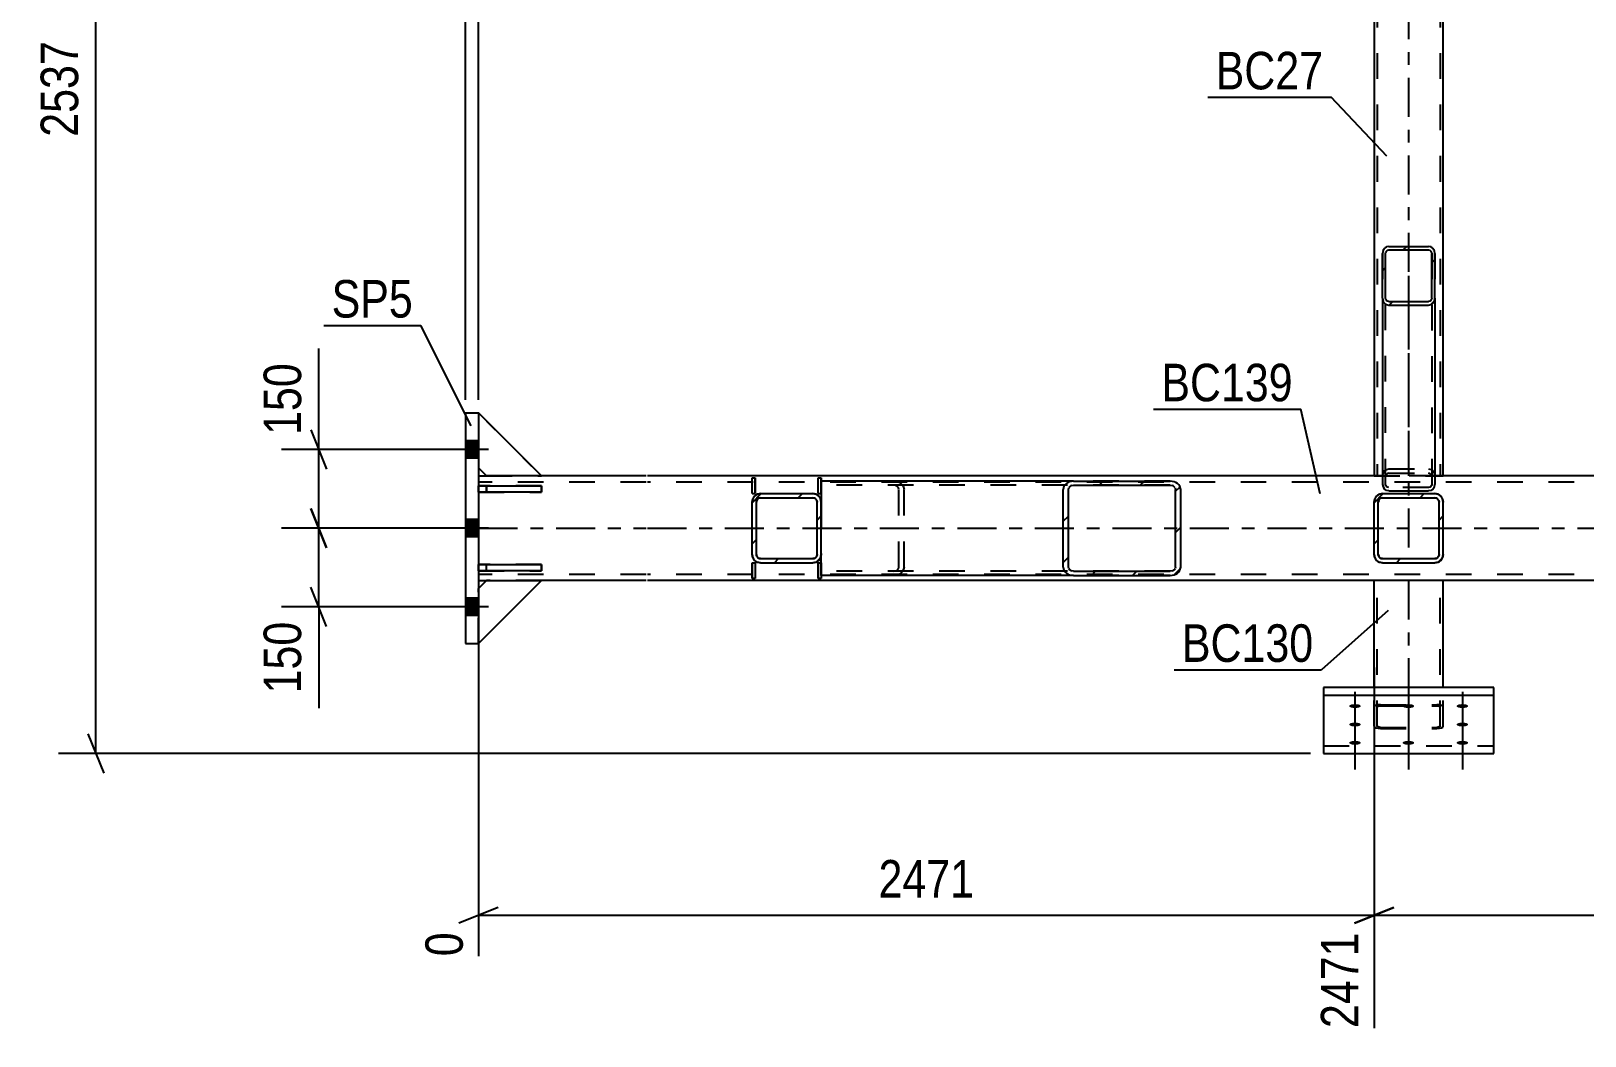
# Model space of a CAD drawing. Header units: millimetres. Extents: x -132 to 1057, y -569 to 272.
# Drawn here: x -58.2 to 60.5, y -328.8 to -252.1 of the extents above; entities that cross this region are included whole.
import ezdxf

# ---------------------------------------------------------------- set-up
doc = ezdxf.new("R2010")
doc.units = ezdxf.units.MM
doc.linetypes.add('DXK_LINE_DOT2', pattern=[3.9198, 1.9599, -1.9599])
doc.linetypes.add('DXK_LINE_DOT3', pattern=[5.9187, 2.979, -0.9799, 0.9799, -0.9799])
doc.styles.add('Arial Narrow', font='ARIALN.TTF', dxfattribs={"height": 0.2})

# ---------------------------------------------------------------- blocks, each defined once
blk = doc.blocks.new('Part-335479220-5632 - 5621')
at = {"color": 7, "linetype": 'DXK_LINE_DOT2'}
for p, q in [((44.7, -206.44), (44.54, -206.52)), ((44.88, -206.42), (44.7, -206.44)), ((49.2, -206.42), (44.88, -206.42)), ((49.39, -206.44), (49.2, -206.42)), ((49.54, -206.52), (49.39, -206.44)), ((44.44, -206.63), (44.4, -206.76)), ((44.4, -206.76), (44.4, -210.56)), ((44.54, -206.52), (44.44, -206.63)), ((44.64, -206.76), (44.66, -206.7)), ((44.64, -206.76), (44.64, -286.05)), ((44.66, -206.7), (44.71, -206.64)), ((44.71, -206.64), (44.79, -206.6)), ((44.79, -206.6), (44.88, -206.59)), ((49.2, -206.59), (44.88, -206.59)), ((49.2, -206.59), (49.29, -206.6)), ((49.29, -206.6), (49.37, -206.64)), ((49.37, -206.64), (49.42, -206.7)), ((49.42, -206.7), (49.44, -206.76)), ((49.44, -206.76), (49.44, -286.05)), ((49.65, -206.63), (49.54, -206.52)), ((49.68, -206.76), (49.65, -206.63)), ((49.68, -206.76), (49.68, -210.56)), ((44.4, -209.87), (44.44, -210)), ((44.44, -210), (44.54, -210.11)), ((44.66, -209.94), (44.64, -209.87)), ((44.71, -209.99), (44.66, -209.94)), ((44.79, -210.03), (44.71, -209.99)), ((44.88, -210.04), (44.79, -210.03)), ((49.2, -210.04), (44.88, -210.04)), ((49.29, -210.03), (49.2, -210.04)), ((49.37, -209.99), (49.29, -210.03)), ((49.42, -209.94), (49.37, -209.99)), ((49.44, -209.87), (49.42, -209.94)), ((49.54, -210.11), (49.65, -210)), ((49.65, -210), (49.68, -209.87)), ((44.54, -210.11), (44.7, -210.19)), ((44.7, -210.19), (44.88, -210.21)), ((49.2, -210.21), (44.88, -210.21)), ((49.2, -210.21), (49.39, -210.19)), ((49.39, -210.19), (49.54, -210.11)), ((44.4, -286.05), (49.68, -286.05))]:
    blk.add_line(p, q, dxfattribs=at)
at = {"color": 7, "linetype": 'DXK_LINE_DOT3'}
blk.add_line((47.04, -208.32), (47.04, -286.05), dxfattribs=at)
at = {"color": 2, "linetype": 'Continuous'}
for p, q in [((44.4, -210.56), (44.4, -286.05)), ((49.68, -286.05), (49.68, -210.56))]:
    blk.add_line(p, q, dxfattribs=at)
blk = doc.blocks.new('Part-335479220-5763 - 5621')
at = {"color": 2, "linetype": 'Continuous'}
for p, q in [((-24, -286.05), (-23.4, -286.05)), ((-11.2, -286.05), (-19.2, -286.05)), ((45.04, -286.05), (-11.1, -286.05)), ((187.55, -286.05), (49.04, -286.05)), ((-24, -294.05), (-23.4, -294.05)), ((-11.2, -294.05), (-19.2, -294.05)), ((403.74, -294.05), (-11.1, -294.05))]:
    blk.add_line(p, q, dxfattribs=at)
at = {"color": 7, "linetype": 'DXK_LINE_DOT2'}
for p, q in [((-24, -286.05), (-24, -294.05)), ((-11.2, -286.53), (-24, -286.53)), ((-19.2, -286.05), (-23.4, -286.05)), ((408.55, -286.53), (-11.1, -286.53)), ((49.04, -286.05), (45.04, -286.05)), ((-11.2, -293.57), (-24, -293.57)), ((-19.2, -294.05), (-23.4, -294.05)), ((408.55, -293.57), (-11.1, -293.57))]:
    blk.add_line(p, q, dxfattribs=at)
at = {"color": 7, "linetype": 'DXK_LINE_DOT3'}
for p, q in [((-24, -290.05), (-11.2, -290.05)), ((-11.1, -290.05), (408.55, -290.05))]:
    blk.add_line(p, q, dxfattribs=at)
blk = doc.blocks.new('Part-335479220-5699 - 5621')
at = {"linetype": 'Continuous'}
h = blk.add_hatch(dxfattribs=at)
h.set_pattern_fill('', scale=0.7, style=0, pattern_type=0)
h.set_pattern_definition([(45, (1.785, -292.6438), (-1.57154, 1.57154), [])])
h.paths.add_polyline_path([(1.54, -292.69), (1.78, -292.64), (1.99, -292.51), (2.13, -292.3), (2.18, -292.05), (2.18, -288.05), (2.13, -287.81), (1.99, -287.6), (1.78, -287.46), (1.54, -287.41), (-2.46, -287.41), (-2.7, -287.46), (-2.91, -287.6), (-3.05, -287.81), (-3.1, -288.05), (-3.1, -292.05), (-3.05, -292.3), (-2.91, -292.51), (-2.7, -292.64), (-2.46, -292.69)])
h.paths.add_polyline_path([(-2.58, -292.35), (-2.69, -292.28), (-2.76, -292.17), (-2.78, -292.05), (-2.78, -288.05), (-2.76, -287.93), (-2.69, -287.83), (-2.58, -287.76), (-2.46, -287.73), (1.54, -287.73), (1.66, -287.76), (1.77, -287.83), (1.84, -287.93), (1.86, -288.05), (1.86, -292.05), (1.84, -292.17), (1.77, -292.28), (1.66, -292.35), (1.54, -292.37), (-2.46, -292.37)])
at = {"color": 7, "linetype": 'DXK_LINE_DOT2'}
for p, q in [((-3.1, -288.05), (-3.05, -287.81)), ((-3.1, -292.05), (-3.1, -288.05)), ((-2.76, -287.93), (-2.78, -288.05)), ((-2.78, -292.05), (-2.78, -288.05)), ((-2.7, -287.46), (-2.46, -287.41)), ((-2.46, -287.73), (-2.58, -287.76)), ((-2.46, -287.41), (1.54, -287.41)), ((-2.46, -287.73), (1.54, -287.73)), ((1.54, -287.41), (1.78, -287.46)), ((1.66, -287.76), (1.54, -287.73)), ((1.86, -288.05), (1.84, -287.93)), ((1.86, -292.05), (1.86, -288.05)), ((2.13, -287.81), (2.18, -288.05)), ((2.18, -292.05), (2.18, -288.05)), ((-3.05, -292.3), (-3.1, -292.05)), ((-2.78, -292.05), (-2.76, -292.17)), ((-2.46, -292.69), (-2.7, -292.64)), ((-2.58, -292.35), (-2.46, -292.37)), ((-2.46, -292.37), (1.54, -292.37)), ((-2.46, -292.69), (1.54, -292.69)), ((1.54, -292.37), (1.66, -292.35)), ((1.78, -292.64), (1.54, -292.69)), ((1.84, -292.17), (1.86, -292.05)), ((2.18, -292.05), (2.13, -292.3))]:
    blk.add_line(p, q, dxfattribs=at)
at = {"color": 2, "linetype": 'Continuous'}
for p, q in [((-3.05, -287.81), (-3.1, -288.05)), ((-3.1, -292.05), (-3.1, -288.05)), ((-2.78, -288.05), (-2.76, -287.93)), ((-2.78, -292.05), (-2.78, -288.05)), ((-2.46, -287.41), (-2.7, -287.46)), ((-2.58, -287.76), (-2.46, -287.73)), ((-2.46, -287.41), (1.54, -287.41)), ((-2.46, -287.73), (1.54, -287.73)), ((1.78, -287.46), (1.54, -287.41)), ((1.54, -287.73), (1.66, -287.76)), ((1.84, -287.93), (1.86, -288.05)), ((1.86, -292.05), (1.86, -288.05)), ((2.18, -288.05), (2.13, -287.81)), ((2.18, -292.05), (2.18, -288.05)), ((-3.1, -292.05), (-3.05, -292.3)), ((-2.76, -292.17), (-2.78, -292.05)), ((-2.7, -292.64), (-2.46, -292.69)), ((-2.46, -292.37), (-2.58, -292.35)), ((-2.46, -292.37), (1.54, -292.37)), ((-2.46, -292.69), (1.54, -292.69)), ((1.66, -292.35), (1.54, -292.37)), ((1.54, -292.69), (1.78, -292.64)), ((1.86, -292.05), (1.84, -292.17)), ((2.13, -292.3), (2.18, -292.05))]:
    blk.add_line(p, q, dxfattribs=at)
at = {"color": 7, "linetype": 'DXK_LINE_DOT2'}
for centre, radius, start, end in [((-2.46, -288.05), 0.64, 112.5, 157.5), ((-2.46, -288.05), 0.32, 112.5, 157.5), ((1.54, -288.05), 0.32, 22.5, 67.5), ((1.54, -288.05), 0.64, 22.5, 67.5), ((-2.46, -292.05), 0.64, 202.5, 247.5), ((-2.46, -292.05), 0.32, 202.5, 247.5), ((1.54, -292.05), 0.32, 292.5, 337.5), ((1.54, -292.05), 0.64, 292.5, 337.5)]:
    blk.add_arc(centre, radius, start, end, dxfattribs=at)
at = {"color": 2, "linetype": 'Continuous'}
for centre, radius, start, end in [((-2.46, -288.05), 0.64, 112.5, 157.5), ((-2.46, -288.05), 0.32, 112.5, 157.5), ((1.54, -288.05), 0.32, 22.5, 67.5), ((1.54, -288.05), 0.64, 22.5, 67.5), ((-2.46, -292.05), 0.64, 202.5, 247.5), ((-2.46, -292.05), 0.32, 202.5, 247.5), ((1.54, -292.05), 0.32, 292.5, 337.5), ((1.54, -292.05), 0.64, 292.5, 337.5)]:
    blk.add_arc(centre, radius, start, end, dxfattribs=at)
blk = doc.blocks.new('Part-335479220-5649 - 5621')
at = {"color": 2, "linetype": 'Continuous'}
for p, q in [((-19.2, -286.05), (-24, -281.25)), ((-24, -285.45), (-23.4, -286.05)), ((-19.2, -286.05), (-23.4, -286.05))]:
    blk.add_line(p, q, dxfattribs=at)
at = {"color": 7, "linetype": 'DXK_LINE_DOT2'}
blk.add_line((-24, -281.25), (-24, -285.45), dxfattribs=at)
blk = doc.blocks.new('Part-335479220-5716 - 5621')
at = {"linetype": 'Continuous'}
h = blk.add_hatch(dxfattribs=at)
h.set_pattern_fill('', scale=0.7, style=0, pattern_type=0)
h.set_pattern_definition([(45, (48.7465, -272.9756), (-1.57154, 1.57154), [])])
h.paths.add_polyline_path([(48.56, -273.02), (48.75, -272.98), (48.9, -272.86), (49.01, -272.69), (49.04, -272.48), (49.04, -269.08), (49.01, -268.88), (48.9, -268.7), (48.75, -268.58), (48.56, -268.54), (45.52, -268.54), (45.34, -268.58), (45.18, -268.7), (45.08, -268.88), (45.04, -269.08), (45.04, -272.48), (45.08, -272.69), (45.18, -272.86), (45.34, -272.98), (45.52, -273.02)])
h.paths.add_polyline_path([(45.43, -272.73), (45.35, -272.67), (45.3, -272.58), (45.28, -272.48), (45.28, -269.08), (45.3, -268.98), (45.35, -268.89), (45.43, -268.83), (45.52, -268.81), (48.56, -268.81), (48.65, -268.83), (48.73, -268.89), (48.78, -268.98), (48.8, -269.08), (48.8, -272.48), (48.78, -272.58), (48.73, -272.67), (48.65, -272.73), (48.56, -272.75), (45.52, -272.75)])
at = {"color": 2, "linetype": 'Continuous'}
for p, q in [((45.08, -268.88), (45.04, -269.08)), ((45.04, -272.48), (45.04, -269.08)), ((45.28, -269.08), (45.3, -268.98)), ((45.28, -272.48), (45.28, -269.08)), ((45.3, -268.98), (45.35, -268.89)), ((45.52, -268.54), (45.34, -268.58)), ((45.35, -268.89), (45.43, -268.83)), ((45.43, -268.83), (45.52, -268.81)), ((45.52, -268.54), (48.56, -268.54)), ((45.52, -268.81), (48.56, -268.81)), ((48.75, -268.58), (48.56, -268.54)), ((48.56, -268.81), (48.65, -268.83)), ((48.65, -268.83), (48.73, -268.89)), ((48.73, -268.89), (48.78, -268.98)), ((48.78, -268.98), (48.8, -269.08)), ((48.8, -272.48), (48.8, -269.08)), ((49.04, -269.08), (49.01, -268.88)), ((49.04, -272.48), (49.04, -269.08)), ((45.04, -272.48), (45.04, -286.7)), ((45.04, -272.48), (45.08, -272.69)), ((45.3, -272.58), (45.28, -272.48)), ((45.35, -272.67), (45.3, -272.58)), ((45.43, -272.73), (45.35, -272.67)), ((45.52, -272.75), (45.43, -272.73)), ((45.52, -272.75), (48.56, -272.75)), ((48.65, -272.73), (48.56, -272.75)), ((48.73, -272.67), (48.65, -272.73)), ((48.78, -272.58), (48.73, -272.67)), ((48.8, -272.48), (48.78, -272.58)), ((49.01, -272.69), (49.04, -272.48)), ((49.04, -272.48), (49.04, -286.7)), ((45.34, -272.98), (45.52, -273.02)), ((45.52, -273.02), (48.56, -273.02)), ((48.56, -273.02), (48.75, -272.98)), ((45.04, -286.7), (45.08, -286.88)), ((45.08, -286.88), (45.16, -287.01)), ((45.18, -287.05), (45.16, -287.01)), ((45.34, -287.16), (45.18, -287.05)), ((45.52, -287.2), (45.34, -287.16)), ((48.75, -287.16), (48.56, -287.2)), ((48.9, -287.05), (48.75, -287.16)), ((48.92, -287.01), (48.9, -287.05)), ((48.92, -287.01), (49.01, -286.88)), ((49.01, -286.88), (49.04, -286.7)), ((45.52, -287.2), (48.56, -287.2))]:
    blk.add_line(p, q, dxfattribs=at)
at = {"color": 7, "linetype": 'DXK_LINE_DOT2'}
for p, q in [((45.04, -269.08), (45.04, -272.48)), ((45.28, -286.7), (45.28, -269.08)), ((48.8, -269.08), (48.8, -286.7)), ((49.04, -269.08), (49.04, -272.48)), ((45.06, -286.05), (45.08, -285.91)), ((45.08, -285.91), (45.18, -285.7)), ((45.18, -285.7), (45.34, -285.56)), ((45.35, -285.93), (45.3, -286.04)), ((45.34, -285.56), (45.52, -285.51)), ((45.43, -285.86), (45.35, -285.93)), ((45.52, -285.84), (45.43, -285.86)), ((45.52, -285.51), (48.56, -285.51)), ((45.52, -285.84), (48.56, -285.84)), ((48.56, -285.51), (48.75, -285.56)), ((48.65, -285.86), (48.56, -285.84)), ((48.73, -285.93), (48.65, -285.86)), ((48.78, -286.04), (48.73, -285.93)), ((48.75, -285.56), (48.9, -285.7)), ((48.9, -285.7), (49.01, -285.91)), ((49.01, -285.91), (49.03, -286.05)), ((45.08, -286.05), (45.04, -286.05)), ((45.04, -286.05), (45.3, -286.05)), ((45.28, -286.05), (45.3, -286.05)), ((45.3, -286.79), (45.28, -286.7)), ((45.3, -286.04), (45.3, -286.05)), ((45.35, -286.87), (45.3, -286.79)), ((45.43, -286.92), (45.35, -286.87)), ((45.52, -286.94), (45.43, -286.92)), ((48.56, -286.94), (45.52, -286.94)), ((48.65, -286.92), (48.56, -286.94)), ((48.73, -286.87), (48.65, -286.92)), ((48.78, -286.79), (48.73, -286.87)), ((48.79, -286.05), (48.78, -286.04)), ((48.8, -286.7), (48.78, -286.79)), ((49.04, -286.05), (48.79, -286.05)), ((49.03, -286.05), (49.04, -286.05))]:
    blk.add_line(p, q, dxfattribs=at)
at = {"color": 7, "linetype": 'DXK_LINE_DOT3'}
blk.add_line((47.04, -270.78), (47.04, -292.31), dxfattribs=at)
at = {"color": 2, "linetype": 'Continuous'}
for centre, start, end in [((45.56, -269.05), 115.8178, 160.5663), ((48.52, -269.05), 19.4337, 64.1822), ((45.56, -272.51), 199.4337, 244.1822), ((48.52, -272.51), 295.8178, 340.5663)]:
    blk.add_arc(centre, 0.512, start, end, dxfattribs=at)
blk = doc.blocks.new('Part-335479220-5652 - 5621')
at = {"color": 7, "linetype": 'DXK_LINE_DOT2'}
for p, q in [((-19.2, -286.05), (-24, -281.25)), ((-24, -281.25), (-24, -285.45)), ((-24, -285.45), (-23.4, -286.05)), ((-23.4, -286.05), (-19.2, -286.05))]:
    blk.add_line(p, q, dxfattribs=at)
blk = doc.blocks.new('Part-335479220-5655 - 5621')
at = {"color": 7, "linetype": 'DXK_LINE_DOT2'}
for p, q in [((-19.2, -286.05), (-24, -281.25)), ((-24, -281.25), (-24, -285.45)), ((-24, -285.45), (-23.4, -286.05)), ((-23.4, -286.05), (-19.2, -286.05))]:
    blk.add_line(p, q, dxfattribs=at)
blk = doc.blocks.new('Part-335479220-5658 - 5621')
at = {"color": 2, "linetype": 'Continuous'}
for p, q in [((-24, -294.65), (-23.4, -294.05)), ((-19.2, -294.05), (-24, -298.85)), ((-23.4, -294.05), (-19.2, -294.05))]:
    blk.add_line(p, q, dxfattribs=at)
at = {"color": 7, "linetype": 'DXK_LINE_DOT2'}
blk.add_line((-24, -298.85), (-24, -294.65), dxfattribs=at)
blk = doc.blocks.new('Part-335479220-5661 - 5621')
at = {"color": 7, "linetype": 'DXK_LINE_DOT2'}
for p, q in [((-24, -294.65), (-23.4, -294.05)), ((-19.2, -294.05), (-24, -298.85)), ((-23.4, -294.05), (-19.2, -294.05)), ((-24, -298.85), (-24, -294.65))]:
    blk.add_line(p, q, dxfattribs=at)
blk = doc.blocks.new('Part-335479220-5664 - 5621')
at = {"color": 7, "linetype": 'DXK_LINE_DOT2'}
for p, q in [((-24, -294.65), (-23.4, -294.05)), ((-19.2, -294.05), (-24, -298.85)), ((-23.4, -294.05), (-19.2, -294.05)), ((-24, -298.85), (-24, -294.65))]:
    blk.add_line(p, q, dxfattribs=at)
blk = doc.blocks.new('Part-335479220-5665 - 5621')
at = {"color": 2, "linetype": 'Continuous'}
for p, q in [((-24, -292.81), (-19.2, -292.81)), ((-24, -293.29), (-24, -292.81)), ((-19.2, -292.81), (-19.2, -293.29)), ((-19.2, -293.29), (-24, -293.29))]:
    blk.add_line(p, q, dxfattribs=at)
at = {"color": 7, "linetype": 'DXK_LINE_DOT2'}
blk.add_line((-23.4, -293.29), (-23.4, -292.81), dxfattribs=at)
blk = doc.blocks.new('Part-335479220-5666 - 5621')
at = {"color": 2, "linetype": 'Continuous'}
for p, q in [((-24, -286.81), (-19.2, -286.81)), ((-24, -287.29), (-24, -286.81)), ((-19.2, -286.81), (-19.2, -287.29)), ((-19.2, -287.29), (-24, -287.29))]:
    blk.add_line(p, q, dxfattribs=at)
at = {"color": 7, "linetype": 'DXK_LINE_DOT2'}
blk.add_line((-23.4, -287.29), (-23.4, -286.81), dxfattribs=at)
blk = doc.blocks.new('Part-335479220-5667 - 5621')
at = {"color": 7, "linetype": 'DXK_LINE_DOT2'}
for p, q in [((-19.2, -292.81), (-24, -292.81)), ((-24, -292.81), (-24, -293.29)), ((-23.4, -293.29), (-23.4, -292.81)), ((-19.2, -293.29), (-19.2, -292.81)), ((-24, -293.29), (-19.2, -293.29))]:
    blk.add_line(p, q, dxfattribs=at)
blk = doc.blocks.new('Part-335479220-5668 - 5621')
at = {"color": 7, "linetype": 'DXK_LINE_DOT2'}
for p, q in [((-19.2, -286.81), (-24, -286.81)), ((-24, -286.81), (-24, -287.29)), ((-23.4, -286.81), (-23.4, -287.29)), ((-19.2, -287.29), (-19.2, -286.81)), ((-24, -287.29), (-19.2, -287.29))]:
    blk.add_line(p, q, dxfattribs=at)
blk = doc.blocks.new('Part-335479220-5674 - 5621')
at = {"color": 2, "linetype": 'Continuous'}
for p, q in [((-25, -281.25), (-24, -281.25)), ((-25, -281.25), (-25, -298.85)), ((-24, -281.25), (-24, -298.85)), ((-25, -298.85), (-24, -298.85))]:
    blk.add_line(p, q, dxfattribs=at)
blk = doc.blocks.new('Part-335479220-5678 - 5621')
at = {"linetype": 'Continuous'}
h = blk.add_hatch(dxfattribs=at)
h.set_pattern_fill('', scale=0.7, style=0, pattern_type=0)
h.set_pattern_definition([(45, (29.1373, -293.6038), (-1.57154, 1.57154), [])])
h.paths.add_polyline_path([(28.83, -293.65), (29.14, -293.6), (29.4, -293.47), (29.57, -293.26), (29.63, -293.01), (29.63, -287.09), (29.57, -286.85), (29.4, -286.64), (29.14, -286.5), (28.83, -286.45), (21.45, -286.45), (21.14, -286.5), (20.89, -286.64), (20.71, -286.85), (20.65, -287.09), (20.65, -293.01), (20.71, -293.26), (20.89, -293.47), (21.14, -293.6), (21.45, -293.65)])
h.paths.add_polyline_path([(21.3, -293.31), (21.17, -293.24), (21.08, -293.13), (21.05, -293.01), (21.05, -287.09), (21.08, -286.97), (21.17, -286.87), (21.3, -286.8), (21.45, -286.77), (28.83, -286.77), (28.98, -286.8), (29.11, -286.87), (29.2, -286.97), (29.23, -287.09), (29.23, -293.01), (29.2, -293.13), (29.11, -293.24), (28.98, -293.31), (28.83, -293.33), (21.45, -293.33)])
at = {"color": 2, "linetype": 'Continuous'}
for p, q in [((21.45, -286.45), (2.18, -286.45)), ((20.71, -286.85), (20.65, -287.09)), ((20.65, -293.01), (20.65, -287.09)), ((21.05, -287.09), (21.08, -286.97)), ((21.05, -293.01), (21.05, -287.09)), ((21.45, -286.45), (21.14, -286.5)), ((21.3, -286.8), (21.45, -286.77)), ((21.45, -286.45), (28.83, -286.45)), ((21.45, -286.77), (28.83, -286.77)), ((29.14, -286.5), (28.83, -286.45)), ((28.83, -286.77), (28.98, -286.8)), ((29.2, -286.97), (29.23, -287.09)), ((29.23, -293.01), (29.23, -287.09)), ((29.63, -287.09), (29.57, -286.85)), ((29.63, -293.01), (29.63, -287.09)), ((2.18, -287.41), (2.18, -288.05)), ((2.18, -292.69), (2.18, -292.05)), ((20.65, -293.01), (20.71, -293.26)), ((21.08, -293.13), (21.05, -293.01)), ((29.23, -293.01), (29.2, -293.13)), ((29.57, -293.26), (29.63, -293.01)), ((21.45, -293.65), (2.18, -293.65)), ((21.14, -293.6), (21.45, -293.65)), ((21.45, -293.33), (21.3, -293.31)), ((21.45, -293.33), (28.83, -293.33)), ((21.45, -293.65), (28.83, -293.65)), ((28.98, -293.31), (28.83, -293.33)), ((28.83, -293.65), (29.14, -293.6))]:
    blk.add_line(p, q, dxfattribs=at)
at = {"color": 7, "linetype": 'DXK_LINE_DOT2'}
for p, q in [((2.18, -286.45), (2.18, -287.41)), ((28.83, -286.77), (2.18, -286.77)), ((7.7, -286.45), (8.01, -286.5)), ((7.85, -286.8), (7.7, -286.77)), ((8.1, -287.09), (8.07, -286.97)), ((8.1, -293.01), (8.1, -287.09)), ((8.44, -286.85), (8.5, -287.09)), ((8.5, -293.01), (8.5, -287.09)), ((28.83, -286.45), (21.45, -286.45)), ((2.18, -288.05), (2.18, -292.05)), ((2.18, -293.01), (2.18, -292.69)), ((2.18, -293.65), (2.18, -293.01)), ((8.07, -293.13), (8.1, -293.01)), ((8.5, -293.01), (8.44, -293.26)), ((28.83, -293.33), (2.18, -293.33)), ((7.7, -293.33), (7.85, -293.31)), ((8.01, -293.6), (7.7, -293.65)), ((28.83, -293.65), (21.45, -293.65))]:
    blk.add_line(p, q, dxfattribs=at)
for centre, radius, start, end in [((7.75, -287.15), 0.369, 29.2593, 73.2883), ((7.79, -287.21), 0.739, 29.2593, 73.2883), ((7.75, -292.95), 0.369, 286.7117, 330.7407), ((7.79, -292.9), 0.739, 286.7117, 330.7407)]:
    blk.add_arc(centre, radius, start, end, dxfattribs=at)
at = {"color": 2, "linetype": 'Continuous'}
for centre, radius, start, end in [((21.36, -287.21), 0.739, 106.7117, 150.7407), ((21.4, -287.15), 0.369, 106.7117, 150.7407), ((28.88, -287.15), 0.369, 29.2593, 73.2883), ((28.92, -287.21), 0.739, 29.2593, 73.2883), ((21.4, -292.95), 0.369, 209.2593, 253.2883), ((28.88, -292.95), 0.369, 286.7117, 330.7407), ((21.36, -292.9), 0.739, 209.2593, 253.2883), ((28.92, -292.9), 0.739, 286.7117, 330.7407)]:
    blk.add_arc(centre, radius, start, end, dxfattribs=at)
blk = doc.blocks.new('Part-335479220-5688 - 5621')
at = {"color": 2, "linetype": 'Continuous'}
for p, q in [((44.4, -302.2), (44.4, -294.05)), ((49.68, -302.2), (49.68, -294.05))]:
    blk.add_line(p, q, dxfattribs=at)
at = {"color": 7, "linetype": 'DXK_LINE_DOT2'}
for p, q in [((49.68, -294.05), (44.4, -294.05)), ((44.64, -305.16), (44.64, -294.05)), ((49.44, -305.16), (49.44, -294.05)), ((44.4, -305.16), (44.4, -302.2)), ((49.68, -305.16), (49.68, -302.2)), ((44.44, -303.62), (44.4, -303.69)), ((44.54, -303.57), (44.44, -303.62)), ((44.7, -303.54), (44.54, -303.57)), ((44.64, -303.69), (44.66, -303.66)), ((44.66, -303.66), (44.71, -303.63)), ((44.88, -303.52), (44.7, -303.54)), ((44.71, -303.63), (44.79, -303.61)), ((44.79, -303.61), (44.88, -303.6)), ((44.88, -303.52), (49.2, -303.52)), ((44.88, -303.6), (49.2, -303.6)), ((49.39, -303.54), (49.2, -303.52)), ((49.2, -303.6), (49.29, -303.61)), ((49.29, -303.61), (49.37, -303.63)), ((49.37, -303.63), (49.42, -303.66)), ((49.54, -303.57), (49.39, -303.54)), ((49.42, -303.66), (49.44, -303.69)), ((49.65, -303.62), (49.54, -303.57)), ((49.68, -303.69), (49.65, -303.62)), ((44.4, -305.16), (44.44, -305.23)), ((44.44, -305.23), (44.54, -305.28)), ((44.54, -305.28), (44.7, -305.32)), ((44.66, -305.2), (44.64, -305.16)), ((44.71, -305.22), (44.66, -305.2)), ((44.7, -305.32), (44.88, -305.33)), ((44.79, -305.24), (44.71, -305.22)), ((44.88, -305.25), (44.79, -305.24)), ((44.88, -305.25), (49.2, -305.25)), ((44.88, -305.33), (49.2, -305.33)), ((49.29, -305.24), (49.2, -305.25)), ((49.2, -305.33), (49.39, -305.32)), ((49.37, -305.22), (49.29, -305.24)), ((49.42, -305.2), (49.37, -305.22)), ((49.39, -305.32), (49.54, -305.28)), ((49.44, -305.16), (49.42, -305.2)), ((49.54, -305.28), (49.65, -305.23)), ((49.65, -305.23), (49.68, -305.16))]:
    blk.add_line(p, q, dxfattribs=at)
at = {"color": 7, "linetype": 'DXK_LINE_DOT3'}
blk.add_line((47.04, -294.05), (47.04, -304.43), dxfattribs=at)
blk = doc.blocks.new('Part-335479220-5700 - 5621')
at = {"linetype": 'Continuous'}
h = blk.add_hatch(dxfattribs=at)
h.set_pattern_fill('', scale=0.7, style=0, pattern_type=0)
h.set_pattern_definition([(45, (49.2876, -292.6438), (-1.57154, 1.57154), [])])
h.paths.add_polyline_path([(49.04, -292.69), (49.29, -292.64), (49.5, -292.51), (49.63, -292.3), (49.68, -292.05), (49.68, -288.05), (49.63, -287.81), (49.5, -287.6), (49.29, -287.46), (49.04, -287.41), (45.04, -287.41), (44.8, -287.46), (44.59, -287.6), (44.45, -287.81), (44.4, -288.05), (44.4, -292.05), (44.45, -292.3), (44.59, -292.51), (44.8, -292.64), (45.04, -292.69)])
h.paths.add_polyline_path([(44.92, -292.35), (44.82, -292.28), (44.75, -292.17), (44.72, -292.05), (44.72, -288.05), (44.75, -287.93), (44.82, -287.83), (44.92, -287.76), (45.04, -287.73), (49.04, -287.73), (49.17, -287.76), (49.27, -287.83), (49.34, -287.93), (49.36, -288.05), (49.36, -292.05), (49.34, -292.17), (49.27, -292.28), (49.17, -292.35), (49.04, -292.37), (45.04, -292.37)])
at = {"color": 7, "linetype": 'DXK_LINE_DOT2'}
for p, q in [((44.4, -288.05), (44.45, -287.81)), ((44.4, -292.05), (44.4, -288.05)), ((44.75, -287.93), (44.72, -288.05)), ((44.72, -292.05), (44.72, -288.05)), ((44.8, -287.46), (45.04, -287.41)), ((45.04, -287.73), (44.92, -287.76)), ((45.04, -287.41), (49.04, -287.41)), ((45.04, -287.73), (49.04, -287.73)), ((49.04, -287.41), (49.29, -287.46)), ((49.17, -287.76), (49.04, -287.73)), ((49.36, -288.05), (49.34, -287.93)), ((49.36, -292.05), (49.36, -288.05)), ((49.63, -287.81), (49.68, -288.05)), ((49.68, -292.05), (49.68, -288.05)), ((44.45, -292.3), (44.4, -292.05)), ((44.72, -292.05), (44.75, -292.17)), ((45.04, -292.69), (44.8, -292.64)), ((44.92, -292.35), (45.04, -292.37)), ((45.04, -292.37), (49.04, -292.37)), ((45.04, -292.69), (49.04, -292.69)), ((49.04, -292.37), (49.17, -292.35)), ((49.29, -292.64), (49.04, -292.69)), ((49.34, -292.17), (49.36, -292.05)), ((49.68, -292.05), (49.63, -292.3))]:
    blk.add_line(p, q, dxfattribs=at)
at = {"color": 2, "linetype": 'Continuous'}
for p, q in [((44.45, -287.81), (44.4, -288.05)), ((44.4, -292.05), (44.4, -288.05)), ((44.72, -288.05), (44.75, -287.93)), ((44.72, -292.05), (44.72, -288.05)), ((45.04, -287.41), (44.8, -287.46)), ((44.92, -287.76), (45.04, -287.73)), ((45.04, -287.41), (49.04, -287.41)), ((45.04, -287.73), (49.04, -287.73)), ((49.29, -287.46), (49.04, -287.41)), ((49.04, -287.73), (49.17, -287.76)), ((49.34, -287.93), (49.36, -288.05)), ((49.36, -292.05), (49.36, -288.05)), ((49.68, -288.05), (49.63, -287.81)), ((49.68, -292.05), (49.68, -288.05)), ((44.4, -292.05), (44.45, -292.3)), ((44.75, -292.17), (44.72, -292.05)), ((44.8, -292.64), (45.04, -292.69)), ((45.04, -292.37), (44.92, -292.35)), ((45.04, -292.37), (49.04, -292.37)), ((45.04, -292.69), (49.04, -292.69)), ((49.17, -292.35), (49.04, -292.37)), ((49.04, -292.69), (49.29, -292.64)), ((49.36, -292.05), (49.34, -292.17)), ((49.63, -292.3), (49.68, -292.05))]:
    blk.add_line(p, q, dxfattribs=at)
at = {"color": 7, "linetype": 'DXK_LINE_DOT2'}
for centre, radius, start, end in [((45.04, -288.05), 0.64, 112.5, 157.5), ((45.04, -288.05), 0.32, 112.5, 157.5), ((49.04, -288.05), 0.32, 22.5, 67.5), ((49.04, -288.05), 0.64, 22.5, 67.5), ((45.04, -292.05), 0.64, 202.5, 247.5), ((45.04, -292.05), 0.32, 202.5, 247.5), ((49.04, -292.05), 0.32, 292.5, 337.5), ((49.04, -292.05), 0.64, 292.5, 337.5)]:
    blk.add_arc(centre, radius, start, end, dxfattribs=at)
at = {"color": 2, "linetype": 'Continuous'}
for centre, radius, start, end in [((45.04, -288.05), 0.64, 112.5, 157.5), ((45.04, -288.05), 0.32, 112.5, 157.5), ((49.04, -288.05), 0.32, 22.5, 67.5), ((49.04, -288.05), 0.64, 22.5, 67.5), ((45.04, -292.05), 0.64, 202.5, 247.5), ((45.04, -292.05), 0.32, 202.5, 247.5), ((49.04, -292.05), 0.32, 292.5, 337.5), ((49.04, -292.05), 0.64, 292.5, 337.5)]:
    blk.add_arc(centre, radius, start, end, dxfattribs=at)
blk = doc.blocks.new('Part-335479220-5724 - 5621')
at = {"color": 2, "linetype": 'Continuous'}
for p, q in [((53.54, -302.2), (40.54, -302.2)), ((40.54, -302.2), (40.54, -307.25)), ((53.54, -307.25), (53.54, -302.2)), ((40.54, -302.8), (53.54, -302.8)), ((40.54, -307.25), (53.54, -307.25))]:
    blk.add_line(p, q, dxfattribs=at)
at = {"color": 7, "linetype": 'DXK_LINE_DOT2'}
blk.add_line((40.54, -306.65), (53.54, -306.65), dxfattribs=at)
blk = doc.blocks.new('Part-335479220-5741 - 5621')
at = {"color": 2, "linetype": 'Continuous'}
for p, q in [((-3.1, -292.69), (-3.1, -292.69)), ((-3.1, -292.69), (-3.1, -293.89)), ((-3.1, -292.69), (-2.86, -292.69)), ((-2.86, -292.69), (-2.86, -292.69)), ((-2.86, -292.69), (-2.86, -293.89)), ((-2.86, -293.89), (-3.1, -293.89)), ((-2.86, -293.89), (-2.86, -293.89))]:
    blk.add_line(p, q, dxfattribs=at)
at = {"color": 7, "linetype": 'DXK_LINE_DOT2'}
for p, q in [((-3.1, -293.89), (-3.1, -292.69)), ((-2.86, -292.69), (-2.86, -293.89))]:
    blk.add_line(p, q, dxfattribs=at)
blk = doc.blocks.new('Bolt-335479220-5808 - 5621')
at = {"linetype": 'Continuous'}
for points in [[(42.94, -303.47), (43.03, -303.48), (43.12, -303.49), (43.2, -303.5), (43.27, -303.52), (43.32, -303.55), (43.36, -303.58), (43.38, -303.61), (43.38, -303.64), (43.36, -303.67), (43.32, -303.7), (43.27, -303.73), (43.2, -303.75), (43.12, -303.76), (43.03, -303.77), (42.94, -303.78), (42.85, -303.77), (42.76, -303.76), (42.68, -303.75), (42.62, -303.73), (42.56, -303.7), (42.52, -303.67), (42.51, -303.64), (42.51, -303.61), (42.52, -303.58), (42.56, -303.55), (42.62, -303.52), (42.68, -303.5), (42.76, -303.49), (42.85, -303.48)], [(47.02, -303.47), (47.11, -303.48), (47.2, -303.49), (47.28, -303.5), (47.35, -303.52), (47.4, -303.55), (47.44, -303.58), (47.46, -303.61), (47.46, -303.64), (47.44, -303.67), (47.4, -303.7), (47.35, -303.73), (47.28, -303.75), (47.2, -303.76), (47.11, -303.77), (47.02, -303.78), (46.93, -303.77), (46.84, -303.76), (46.76, -303.75), (46.7, -303.73), (46.64, -303.7), (46.6, -303.67), (46.59, -303.64), (46.59, -303.61), (46.6, -303.58), (46.64, -303.55), (46.7, -303.52), (46.76, -303.5), (46.84, -303.49), (46.93, -303.48)], [(51.14, -303.47), (51.23, -303.48), (51.32, -303.49), (51.4, -303.5), (51.47, -303.52), (51.52, -303.55), (51.56, -303.58), (51.58, -303.61), (51.58, -303.64), (51.56, -303.67), (51.52, -303.7), (51.47, -303.73), (51.4, -303.75), (51.32, -303.76), (51.23, -303.77), (51.14, -303.78), (51.05, -303.77), (50.96, -303.76), (50.88, -303.75), (50.82, -303.73), (50.76, -303.7), (50.72, -303.67), (50.71, -303.64), (50.71, -303.61), (50.72, -303.58), (50.76, -303.55), (50.82, -303.52), (50.88, -303.5), (50.96, -303.49), (51.05, -303.48)], [(42.94, -304.88), (43.03, -304.89), (43.12, -304.9), (43.2, -304.91), (43.27, -304.93), (43.32, -304.96), (43.36, -304.99), (43.38, -305.02), (43.38, -305.05), (43.36, -305.08), (43.32, -305.11), (43.27, -305.13), (43.2, -305.16), (43.12, -305.17), (43.03, -305.18), (42.94, -305.18), (42.85, -305.18), (42.76, -305.17), (42.68, -305.16), (42.62, -305.13), (42.56, -305.11), (42.52, -305.08), (42.51, -305.05), (42.51, -305.02), (42.52, -304.99), (42.56, -304.96), (42.62, -304.93), (42.68, -304.91), (42.76, -304.9), (42.85, -304.89)], [(51.14, -304.88), (51.23, -304.89), (51.32, -304.9), (51.4, -304.91), (51.47, -304.93), (51.52, -304.96), (51.56, -304.99), (51.58, -305.02), (51.58, -305.05), (51.56, -305.08), (51.52, -305.11), (51.47, -305.13), (51.4, -305.16), (51.32, -305.17), (51.23, -305.18), (51.14, -305.18), (51.05, -305.18), (50.96, -305.17), (50.88, -305.16), (50.82, -305.13), (50.76, -305.11), (50.72, -305.08), (50.71, -305.05), (50.71, -305.02), (50.72, -304.99), (50.76, -304.96), (50.82, -304.93), (50.88, -304.91), (50.96, -304.9), (51.05, -304.89)], [(42.94, -306.28), (43.03, -306.28), (43.12, -306.29), (43.2, -306.31), (43.27, -306.33), (43.32, -306.35), (43.36, -306.38), (43.38, -306.41), (43.38, -306.45), (43.36, -306.48), (43.32, -306.5), (43.27, -306.53), (43.2, -306.55), (43.12, -306.57), (43.03, -306.58), (42.94, -306.58), (42.85, -306.58), (42.76, -306.57), (42.68, -306.55), (42.62, -306.53), (42.56, -306.5), (42.52, -306.48), (42.51, -306.45), (42.51, -306.41), (42.52, -306.38), (42.56, -306.35), (42.62, -306.33), (42.68, -306.31), (42.76, -306.29), (42.85, -306.28)], [(47.02, -306.28), (47.11, -306.28), (47.2, -306.29), (47.28, -306.31), (47.35, -306.33), (47.4, -306.35), (47.44, -306.38), (47.46, -306.41), (47.46, -306.45), (47.44, -306.48), (47.4, -306.5), (47.35, -306.53), (47.28, -306.55), (47.2, -306.57), (47.11, -306.58), (47.02, -306.58), (46.93, -306.58), (46.84, -306.57), (46.76, -306.55), (46.7, -306.53), (46.64, -306.5), (46.6, -306.48), (46.59, -306.45), (46.59, -306.41), (46.6, -306.38), (46.64, -306.35), (46.7, -306.33), (46.76, -306.31), (46.84, -306.29), (46.93, -306.28)], [(51.14, -306.28), (51.23, -306.28), (51.32, -306.29), (51.4, -306.31), (51.47, -306.33), (51.52, -306.35), (51.56, -306.38), (51.58, -306.41), (51.58, -306.45), (51.56, -306.48), (51.52, -306.5), (51.47, -306.53), (51.4, -306.55), (51.32, -306.57), (51.23, -306.58), (51.14, -306.58), (51.05, -306.58), (50.96, -306.57), (50.88, -306.55), (50.82, -306.53), (50.76, -306.5), (50.72, -306.48), (50.71, -306.45), (50.71, -306.41), (50.72, -306.38), (50.76, -306.35), (50.82, -306.33), (50.88, -306.31), (50.96, -306.29), (51.05, -306.28)]]:
    blk.add_hatch(color=1, dxfattribs=at).paths.add_polyline_path(points)
at = {"color": 1, "linetype": 'Continuous'}
for p, q in [((42.94, -302.53), (42.94, -305.65)), ((47.02, -302.53), (47.02, -305.65)), ((51.14, -302.53), (51.14, -305.65)), ((42.94, -303.94), (42.94, -307.06)), ((51.14, -303.94), (51.14, -307.06)), ((42.94, -305.34), (42.94, -308.46)), ((47.02, -305.34), (47.02, -308.46)), ((51.14, -305.34), (51.14, -308.46))]:
    blk.add_line(p, q, dxfattribs=at)
blk = doc.blocks.new('Part-335479220-5744 - 5621')
at = {"color": 2, "linetype": 'Continuous'}
for p, q in [((-3.1, -286.21), (-3.1, -286.21)), ((-3.1, -286.21), (-2.86, -286.21)), ((-3.1, -287.41), (-3.1, -286.21)), ((-2.86, -286.21), (-2.86, -286.21)), ((-2.86, -287.41), (-2.86, -286.21)), ((-3.1, -287.41), (-2.86, -287.41)), ((-2.86, -287.41), (-2.86, -287.41))]:
    blk.add_line(p, q, dxfattribs=at)
at = {"color": 7, "linetype": 'DXK_LINE_DOT2'}
for p, q in [((-3.1, -287.41), (-3.1, -286.21)), ((-2.86, -286.21), (-2.86, -287.41)), ((-2.86, -287.41), (-2.86, -287.41))]:
    blk.add_line(p, q, dxfattribs=at)
blk = doc.blocks.new('Part-335479220-5747 - 5621')
at = {"color": 2, "linetype": 'Continuous'}
for p, q in [((1.94, -292.69), (1.94, -292.69)), ((1.94, -292.69), (1.94, -293.89)), ((1.94, -292.69), (2.18, -292.69)), ((2.18, -292.69), (2.18, -292.69)), ((2.18, -292.69), (2.18, -293.89)), ((2.18, -293.89), (1.94, -293.89)), ((2.18, -293.89), (2.18, -293.89))]:
    blk.add_line(p, q, dxfattribs=at)
at = {"color": 7, "linetype": 'DXK_LINE_DOT2'}
for p, q in [((1.94, -293.89), (1.94, -292.69)), ((2.18, -292.69), (2.18, -293.89))]:
    blk.add_line(p, q, dxfattribs=at)
blk = doc.blocks.new('Part-335479220-5750 - 5621')
at = {"color": 2, "linetype": 'Continuous'}
for p, q in [((1.94, -286.21), (1.94, -286.21)), ((1.94, -286.21), (2.18, -286.21)), ((1.94, -287.41), (1.94, -286.21)), ((2.18, -286.21), (2.18, -286.21)), ((2.18, -287.41), (2.18, -286.21)), ((1.94, -287.41), (2.18, -287.41)), ((2.18, -287.41), (2.18, -287.41))]:
    blk.add_line(p, q, dxfattribs=at)
at = {"color": 7, "linetype": 'DXK_LINE_DOT2'}
for p, q in [((1.94, -287.41), (1.94, -286.21)), ((2.18, -286.21), (2.18, -287.41)), ((2.18, -287.41), (2.18, -287.41))]:
    blk.add_line(p, q, dxfattribs=at)
blk = doc.blocks.new('Bolt-335479220-5817 - 5621')
at = {"linetype": 'Continuous'}
for points in [[(-25, -283.39), (-25, -284.71), (-24, -284.71), (-24, -283.39)], [(-25, -283.39), (-25, -284.71), (-24, -284.71), (-24, -283.39)], [(-25, -283.39), (-25, -284.71), (-24, -284.71), (-24, -283.39)], [(-25, -283.39), (-25, -284.71), (-24, -284.71), (-24, -283.39)], [(-25, -289.39), (-25, -290.71), (-24, -290.71), (-24, -289.39)], [(-25, -289.39), (-25, -290.71), (-24, -290.71), (-24, -289.39)], [(-25, -295.39), (-25, -296.71), (-24, -296.71), (-24, -295.39)], [(-25, -295.39), (-25, -296.71), (-24, -296.71), (-24, -295.39)], [(-25, -295.39), (-25, -296.71), (-24, -296.71), (-24, -295.39)], [(-25, -295.39), (-25, -296.71), (-24, -296.71), (-24, -295.39)]]:
    blk.add_hatch(color=1, dxfattribs=at).paths.add_polyline_path(points)
at = {"color": 1, "linetype": 'Continuous'}
for p, q in [((-24, -283.39), (-25, -283.39)), ((-24, -283.39), (-25, -283.39)), ((-24, -283.39), (-25, -283.39)), ((-24, -283.39), (-25, -283.39)), ((-23.24, -284.05), (-28, -284.05)), ((-23.24, -284.05), (-28, -284.05)), ((-23.24, -284.05), (-28, -284.05)), ((-23.24, -284.05), (-28, -284.05)), ((-24, -284.71), (-25, -284.71)), ((-24, -284.71), (-25, -284.71)), ((-24, -284.71), (-25, -284.71)), ((-24, -284.71), (-25, -284.71)), ((-24, -289.39), (-25, -289.39)), ((-24, -289.39), (-25, -289.39)), ((-23.24, -290.05), (-28, -290.05)), ((-23.24, -290.05), (-28, -290.05)), ((-24, -290.71), (-25, -290.71)), ((-24, -290.71), (-25, -290.71)), ((-24, -295.39), (-25, -295.39)), ((-24, -295.39), (-25, -295.39)), ((-24, -295.39), (-25, -295.39)), ((-24, -295.39), (-25, -295.39)), ((-23.24, -296.05), (-28, -296.05)), ((-23.24, -296.05), (-28, -296.05)), ((-23.24, -296.05), (-28, -296.05)), ((-23.24, -296.05), (-28, -296.05)), ((-24, -296.71), (-25, -296.71)), ((-24, -296.71), (-25, -296.71)), ((-24, -296.71), (-25, -296.71)), ((-24, -296.71), (-25, -296.71))]:
    blk.add_line(p, q, dxfattribs=at)
blk = doc.blocks.new('StraightDimension-335479220-15334 - 5621')
at = {"color": 7, "linetype": 'Continuous'}
for p, q in [((-24, -295.05), (-24, -322.72)), ((44.4, -300.67), (44.4, -328.2)), ((-22.5, -318.99), (-25.5, -320.19)), ((42.9, -320.19), (45.9, -318.99)), ((-24, -319.59), (44.4, -319.59))]:
    blk.add_line(p, q, dxfattribs=at)
at = {"color": 0}
blk.add_wipeout([(14.46, -318.84), (14.46, -314.64), (5.95, -314.64), (5.95, -318.84)], dxfattribs=at)
at = {"color": 3, "style": 'Arial Narrow'}
blk.add_text('2471', height=2.863, dxfattribs=at).set_placement((6.55, -318.24))
at = {"color": 0, "linetype": 'Continuous'}
for points in [[(-24.6, -320.29), (-28.8, -320.29), (-28.8, -323.32), (-24.6, -323.32)], [(43.8, -320.29), (39.6, -320.29), (39.6, -328.8), (43.8, -328.8)]]:
    blk.add_wipeout(points, dxfattribs=at)
at = {"color": 3, "linetype": 'Continuous', "style": 'Arial Narrow'}
for s, height, p in [('0', 2.86, (-25.2, -322.72)), ('2471', 2.863, (43.2, -328.2))]:
    blk.add_text(s, height=height, rotation=90.0002, dxfattribs=at).set_placement(p)
blk = doc.blocks.new('StraightDimension-335479220-5852 - 5621')
at = {"color": 7, "linetype": 'Continuous'}
blk.add_line((-25, -280.25), (-25, -184.34), dxfattribs=at)
blk = doc.blocks.new('StraightDimension-335479220-5870 - 5621')
at = {"color": 7, "linetype": 'Continuous'}
for p, q in [((-52.63, -207.29), (-53.83, -204.29)), ((42.64, -205.79), (-56.08, -205.79)), ((-53.23, -307.25), (-53.23, -205.79)), ((-53.83, -305.75), (-52.63, -308.75)), ((39.54, -307.25), (-56.08, -307.25))]:
    blk.add_line(p, q, dxfattribs=at)
at = {"color": 0}
blk.add_wipeout([(-53.98, -252.26), (-58.18, -252.26), (-58.18, -260.77), (-53.98, -260.77)], dxfattribs=at)
at = {"color": 3, "style": 'Arial Narrow'}
blk.add_text('2537', height=2.863, rotation=90.0002, dxfattribs=at).set_placement((-54.58, -260.17))
blk = doc.blocks.new('StraightDimension-335479220-11583 - 5621')
at = {"color": 7, "linetype": 'Continuous'}
for p, q in [((-36.2, -284.05), (-36.2, -276.32)), ((-36.2, -284.05), (-36.2, -276.32)), ((-36.8, -282.55), (-35.6, -285.55)), ((-27.2, -284.05), (-39.05, -284.05)), ((-36.2, -290.05), (-36.2, -284.05)), ((-35.6, -291.55), (-36.8, -288.55)), ((-25, -290.05), (-39.05, -290.05))]:
    blk.add_line(p, q, dxfattribs=at)
at = {"color": 0}
blk.add_wipeout([(-36.95, -276.84), (-41.15, -276.84), (-41.15, -283.53), (-36.95, -283.53)], dxfattribs=at)
at = {"color": 3, "style": 'Arial Narrow'}
blk.add_text('150', height=2.863, rotation=90.0002, dxfattribs=at).set_placement((-37.55, -282.93))
blk = doc.blocks.new('StraightDimension-335479220-11584 - 5621')
at = {"color": 7, "linetype": 'Continuous'}
for p, q in [((-36.8, -288.55), (-35.6, -291.55)), ((-25, -290.05), (-39.05, -290.05)), ((-36.2, -296.05), (-36.2, -290.05)), ((-35.6, -297.55), (-36.8, -294.55)), ((-27.2, -296.05), (-39.05, -296.05)), ((-36.2, -296.05), (-36.2, -303.79)), ((-36.2, -296.05), (-36.2, -303.79))]:
    blk.add_line(p, q, dxfattribs=at)
at = {"color": 0}
blk.add_wipeout([(-36.95, -296.58), (-41.15, -296.58), (-41.15, -303.26), (-36.95, -303.26)], dxfattribs=at)
at = {"color": 3, "style": 'Arial Narrow'}
blk.add_text('150', height=2.863, rotation=90.0002, dxfattribs=at).set_placement((-37.55, -302.66))
blk = doc.blocks.new('StraightDimension-335479220-15162 - 5621')
at = {"color": 7, "linetype": 'Continuous'}
for p, q in [((-24, -280.25), (-24, -193.49)), ((44.4, -217.37), (44.4, -193.49)), ((-22.5, -195.74), (-25.5, -196.94)), ((42.9, -196.94), (45.9, -195.74)), ((-24, -196.34), (44.4, -196.34))]:
    blk.add_line(p, q, dxfattribs=at)
at = {"color": 0}
blk.add_wipeout([(14.46, -195.59), (14.46, -191.39), (5.95, -191.39), (5.95, -195.59)], dxfattribs=at)
at = {"color": 3, "style": 'Arial Narrow'}
blk.add_text('2471', height=2.863, dxfattribs=at).set_placement((6.55, -194.99))
blk = doc.blocks.new('StraightDimension-335479220-15163 - 5621')
at = {"color": 7, "linetype": 'Continuous'}
for p, q in [((-25, -280.25), (-25, -193.49)), ((-24, -280.25), (-24, -193.49)), ((-26.5, -196.94), (-23.5, -195.74)), ((-22.5, -195.74), (-25.5, -196.94)), ((-25, -196.34), (-30.91, -196.34)), ((-25, -196.34), (-30.91, -196.34)), ((-25, -196.34), (-24, -196.34))]:
    blk.add_line(p, q, dxfattribs=at)
at = {"color": 0}
blk.add_wipeout([(-25.53, -195.59), (-25.53, -191.39), (-30.38, -191.39), (-30.38, -195.59)], dxfattribs=at)
at = {"color": 3, "style": 'Arial Narrow'}
blk.add_text('25', height=2.863, dxfattribs=at).set_placement((-29.78, -194.99))
blk = doc.blocks.new('StraightDimension-335479220-15333 - 5621')
at = {"color": 7, "linetype": 'Continuous'}
for p, q in [((44.4, -300.67), (44.4, -328.2)), ((45.9, -318.99), (42.9, -320.19)), ((44.4, -319.59), (186.91, -319.59))]:
    blk.add_line(p, q, dxfattribs=at)
blk = doc.blocks.new('Mark-335479220-5759 - 5621')
at = {"color": 30, "linetype": 'Continuous'}
for p in [(27.55, -280.96), (40.29, -287.43)]:
    blk.add_line(p, (38.8, -280.96), dxfattribs=at)
at = {"color": 0}
blk.add_wipeout([(38.2, -280.36), (38.2, -277.36), (28.15, -277.36), (28.15, -280.36)], dxfattribs=at)
blk.add_wipeout([(38.2, -280.36), (38.2, -277.36), (28.15, -277.36), (28.15, -280.36)], dxfattribs=at)
at = {"color": 3, "style": 'Arial Narrow'}
blk.add_text('BC139', height=2.863, dxfattribs=at).set_placement((28.15, -280.36))
blk = doc.blocks.new('Mark-335479220-5628 - 5621')
at = {"color": 30, "linetype": 'Continuous'}
for p in [(31.7, -257.15), (45.37, -261.64)]:
    blk.add_line(p, (41.12, -257.15), dxfattribs=at)
at = {"color": 0}
blk.add_wipeout([(40.52, -256.55), (40.52, -253.55), (32.3, -253.55), (32.3, -256.55)], dxfattribs=at)
blk.add_wipeout([(40.52, -256.55), (40.52, -253.55), (32.3, -253.55), (32.3, -256.55)], dxfattribs=at)
at = {"color": 3, "style": 'Arial Narrow'}
blk.add_text('BC27', height=2.863, dxfattribs=at).set_placement((32.3, -256.55))
blk = doc.blocks.new('Mark-335479220-5670 - 5621')
at = {"color": 30, "linetype": 'Continuous'}
for p in [(-35.82, -274.57), (-24.57, -282.24)]:
    blk.add_line(p, (-28.41, -274.57), dxfattribs=at)
at = {"color": 0}
blk.add_wipeout([(-29.01, -273.97), (-29.01, -270.97), (-35.22, -270.97), (-35.22, -273.97)], dxfattribs=at)
blk.add_wipeout([(-29.01, -273.97), (-29.01, -270.97), (-35.22, -270.97), (-35.22, -273.97)], dxfattribs=at)
at = {"color": 3, "style": 'Arial Narrow'}
blk.add_text('SP5', height=2.863, dxfattribs=at).set_placement((-35.22, -273.97))
blk = doc.blocks.new('Mark-335479220-5684 - 5621')
at = {"color": 30, "linetype": 'Continuous'}
for p in [(45.47, -296.32), (29.12, -300.85)]:
    blk.add_line(p, (40.37, -300.85), dxfattribs=at)
at = {"color": 0}
blk.add_wipeout([(39.77, -300.25), (39.77, -297.25), (29.72, -297.25), (29.72, -300.25)], dxfattribs=at)
blk.add_wipeout([(39.77, -300.25), (39.77, -297.25), (29.72, -297.25), (29.72, -300.25)], dxfattribs=at)
at = {"color": 3, "style": 'Arial Narrow'}
blk.add_text('BC130', height=2.863, dxfattribs=at).set_placement((29.72, -300.25))

msp = doc.modelspace()

# ---------------------------------------------------------------- block references
for name in ['Part-335479220-5632 - 5621', 'Part-335479220-5716 - 5621', 'Part-335479220-5674 - 5621', 'Part-335479220-5649 - 5621', 'Part-335479220-5652 - 5621', 'Part-335479220-5655 - 5621', 'Bolt-335479220-5817 - 5621', 'Part-335479220-5763 - 5621', 'Part-335479220-5666 - 5621', 'Part-335479220-5668 - 5621', 'Part-335479220-5744 - 5621', 'Part-335479220-5750 - 5621', 'Part-335479220-5678 - 5621', 'Part-335479220-5699 - 5621', 'Part-335479220-5700 - 5621', 'Part-335479220-5665 - 5621', 'Part-335479220-5667 - 5621', 'Part-335479220-5741 - 5621', 'Part-335479220-5747 - 5621', 'Part-335479220-5658 - 5621', 'Part-335479220-5661 - 5621', 'Part-335479220-5664 - 5621', 'Part-335479220-5688 - 5621', 'Part-335479220-5724 - 5621', 'Bolt-335479220-5808 - 5621']:
    msp.add_blockref(name, (0, 0))

# ---------------------------------------------------------------- next in the draw order: block references
msp.add_blockref('StraightDimension-335479220-15334 - 5621', (0, 0))

# ---------------------------------------------------------------- next in the draw order: block references
msp.add_blockref('StraightDimension-335479220-5852 - 5621', (0, 0))

# ---------------------------------------------------------------- next in the draw order: block references
msp.add_blockref('StraightDimension-335479220-5870 - 5621', (0, 0))

# ---------------------------------------------------------------- next in the draw order: block references
for name in ['StraightDimension-335479220-11583 - 5621', 'StraightDimension-335479220-15333 - 5621']:
    msp.add_blockref(name, (0, 0))

# ---------------------------------------------------------------- next in the draw order: block references
for name in ['StraightDimension-335479220-15162 - 5621', 'StraightDimension-335479220-11584 - 5621', 'Mark-335479220-5684 - 5621']:
    msp.add_blockref(name, (0, 0))

# ---------------------------------------------------------------- next in the draw order: block references
for name in ['StraightDimension-335479220-15163 - 5621', 'Mark-335479220-5628 - 5621', 'Mark-335479220-5759 - 5621']:
    msp.add_blockref(name, (0, 0))

# ---------------------------------------------------------------- next in the draw order: block references
msp.add_blockref('Mark-335479220-5670 - 5621', (0, 0))

doc.saveas('drawing.dxf')
